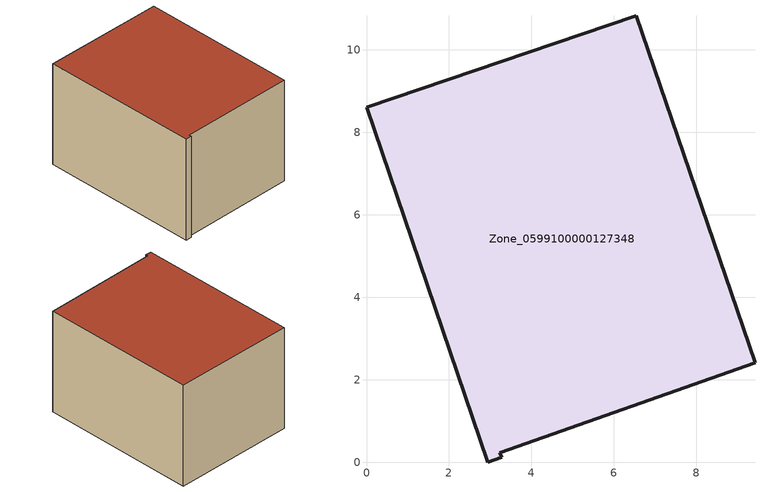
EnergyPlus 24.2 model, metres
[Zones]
Zone_0599100000127348
 floor ground (C_G): 9.42,2.4 3.23,0.23 3.27,0.11 2.94,0 0,8.6 6.54,10.82 z0
 wall outside (C_F): 9.42,2.4 6.54,10.82 0,8.6 2.94,0 3.27,0.11 3.23,0.23 9.42,2.4 z0:5.92
 roof outside (C_R): 3.23,0.23 9.42,2.4 6.54,10.82 0,8.6 2.94,0 3.27,0.11 z5.92
[BUILDING]
Pand.0599100000127348: North Axis=0; Terrain=City; Loads Convergence Tolerance Value=0.04; Temperature Convergence Tolerance Value=0.4; Solar Distribution=FullExterior; Maximum Number of Warmup Days=25; Minimum Number of Warmup Days=1
[Site:Location]
Rotterdam.The.Hague.AP_ZH_NLD Design_Conditions: Latitude=51.96; Longitude=4.45; Time Zone=1; Elevation=-4.5
[SITE:GROUNDTEMPERATURE:BUILDINGSURFACE]
18, 18, 18, 18, 18, 18, 18, 18, 18, 18, 18, 18
[MATERIAL] Thermal Absorptance=0.9; Solar Absorptance=0.7; Visible Absorptance=0.7
Name | Roughness | Thickness | Conductivity | Density | Specific Heat
G.TC.1946-1964 | MediumSmooth | 0.15 | 1 | 540 | 1210
F.TC.1946-1964 | Rough | 0.3 | 0.857143 | 1920 | 840
R.TC.1946-1964 | MediumRough | 0.2 | 0.235294 | 1500 | 1000
[CONSTRUCTION]
C_G: G.TC.1946-1964
C_F: F.TC.1946-1964
C_R: R.TC.1946-1964
[ZONE]
Zone_0599100000127348: Type=1; Multiplier=1; Ceiling Height=Autocalculate; Volume=Autocalculate; Floor Area=autocalculate; Part of Total Floor Area=Yes
[ZONEINFILTRATION:DESIGNFLOWRATE]
Infil_Zone_0599100000127348: Zone or ZoneList or Space or SpaceList=Zone_0599100000127348; Schedule=AlwaysOn; Design Flow Rate Calculation Method=Flow/Area; Flow Rate per Floor Area=0.003; Constant Term Coefficient=1; Temperature Term Coefficient=0; Velocity Term Coefficient=0; Velocity Squared Term Coefficient=0
[HVACTEMPLATE:ZONE:IDEALLOADSAIRSYSTEM]
Zone_0599100000127348: Maximum Heating Supply Air Temperature=50; Minimum Cooling Supply Air Temperature=13; Maximum Heating Supply Air Humidity Ratio=0.0156; Minimum Cooling Supply Air Humidity Ratio=0.0077; Heating Limit=NoLimit; Cooling Limit=NoLimit; Dehumidification Control Type=ConstantSensibleHeatRatio; Cooling Sensible Heat Ratio=0.7; Dehumidification Setpoint=60; Humidification Control Type=None; Humidification Setpoint=30; Outdoor Air Method=None; Outdoor Air Flow Rate per Person=0.00944; Outdoor Air Flow Rate per Zone Floor Area=0; Outdoor Air Flow Rate per Zone=0; Demand Controlled Ventilation Type=None; Outdoor Air Economizer Type=NoEconomizer; Heat Recovery Type=None; Sensible Heat Recovery Effectiveness=0.7; Latent Heat Recovery Effectiveness=0.65
[ZONECONTROL:THERMOSTAT]
ThermostatControl_Zone_0599100000127348: Zone or ZoneList=Zone_0599100000127348; Control Type Schedule=DualSetpointControlType; Control 1=Thermostat_Zone_0599100000127348; Temperature Difference Between Cutout And Setpoint=0
[THERMOSTATSETPOINT:DUALSETPOINT]
Thermostat_Zone_0599100000127348: Heating Setpoint Temperature Schedule=HeatingSetpoint_Zone_0599100000127348; Cooling Setpoint Temperature Schedule=CoolingSetpoint_Zone_0599100000127348
[SCHEDULE:COMPACT]
HeatingSetpoint_Zone_0599100000127348: Through: 12/31, For: AllDays, Until: 24:00, 21
CoolingSetpoint_Zone_0599100000127348: Through: 12/31, For: AllDays, Until: 24:00, 24
DualSetpointControlType: Through: 12/31, For: AllDays, Until: 24:00, 4
AlwaysOn: Through: 12/31, For: AllDays, Until: 24:00, 1
